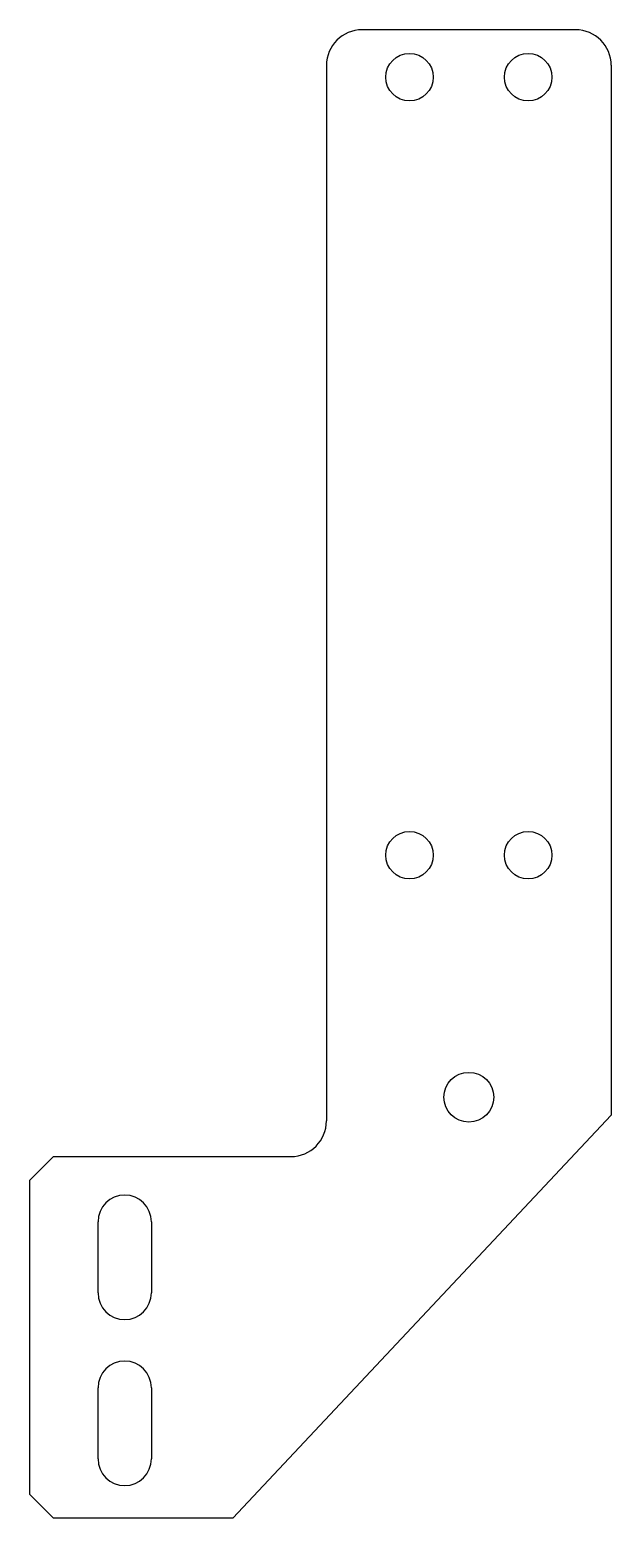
# Model space of a CAD drawing. Header units: millimetres. Extents: x -37 to 12, y -18 to 107.
import ezdxf

# ---------------------------------------------------------------- set-up
doc = ezdxf.new("R2010")
doc.units = ezdxf.units.MM

msp = doc.modelspace()

# ---------------------------------------------------------------- linework, layer by layer
at = {"color": 7, "linetype": 'Continuous', "lineweight": 25}
for p, q in [((9, 107.02), (-9, 107.02)), ((-12, 104.02), (-12, 15)), ((12, 104.02), (12, 15.5)), ((-19.88, -18.5), (12, 15.5)), ((-37, 10), (-35, 12)), ((-35, 12), (-15, 12)), ((-37, -16.5), (-37, 10)), ((-31.25, 0.5), (-31.25, 6.5)), ((-26.75, 6.5), (-26.75, 0.5)), ((-31.25, -13.5), (-31.25, -7.5)), ((-26.75, -7.5), (-26.75, -13.5)), ((-35, -18.5), (-37, -16.5)), ((-19.88, -18.5), (-35, -18.5))]:
    msp.add_line(p, q, dxfattribs=at)
for centre, radius in [((-5, 103.02), 2), ((5, 103.02), 2), ((-5, 37.41), 2), ((5, 37.41), 2), ((0, 17), 2.1)]:
    msp.add_circle(centre, radius, dxfattribs=at)
for centre, radius, start, end in [((-9, 104.02), 3, 90, 180), ((9, 104.02), 3, 360, 90), ((-15, 15), 3, 270, 360), ((-29, 6.5), 2.25, 0, 180), ((-29, 0.5), 2.25, 180, 0), ((-29, -7.5), 2.25, 0, 180), ((-29, -13.5), 2.25, 180, 360)]:
    msp.add_arc(centre, radius, start, end, dxfattribs=at)

doc.saveas('drawing.dxf')
